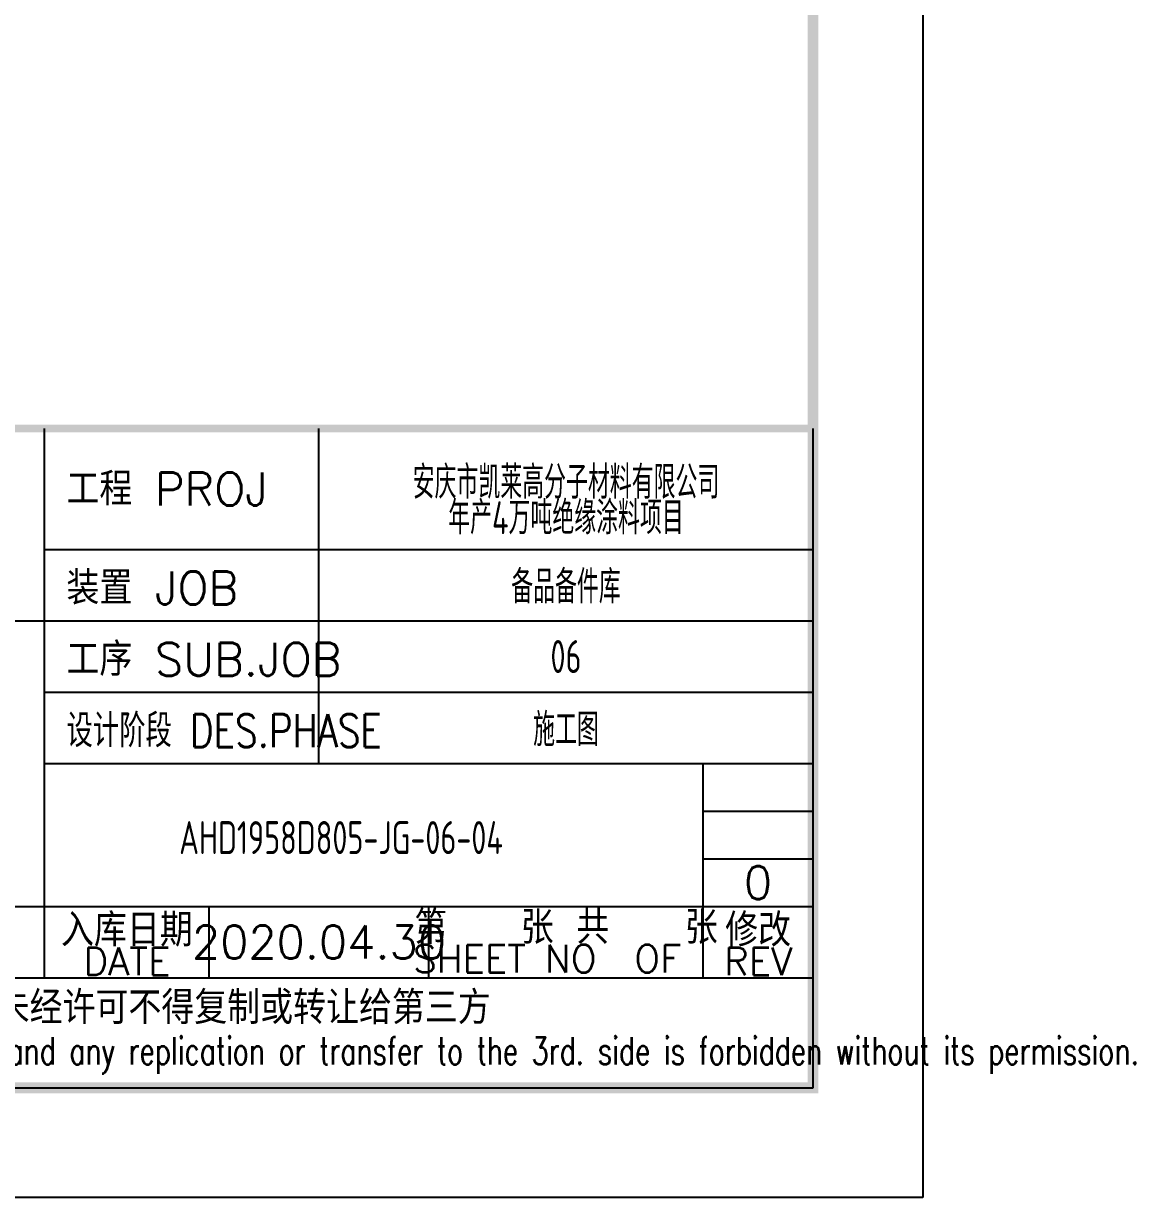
# Model space of a CAD drawing. Header units: millimetres. Extents: x 865974 to 875117, y 41124 to 44891.
# Drawn here: x 869573.1 to 869674.4, y 41123.6 to 41230.5 of the extents above; entities that cross this region are included whole.
import ezdxf
from ezdxf.enums import TextEntityAlignment as Align

# ---------------------------------------------------------------- set-up
doc = ezdxf.new("R2010")
doc.units = ezdxf.units.MM
doc.header["$LTSCALE"] = 1000
doc.header["$MEASUREMENT"] = 0
doc.layers.add('AXIS', color=3, linetype='Continuous')
doc.styles.add('ECEC_TQ', font='txt_l.shx', dxfattribs={"bigfont": 'hztxt_l.shx'})
doc.styles.add('TSSD_REIN', font='tssdeng.shx', dxfattribs={"width": 0.7, "bigfont": 'tssdchn.shx'})

msp = doc.modelspace()

# ---------------------------------------------------------------- linework, layer by layer
at = {"color": 0}
msp.add_line((869655.031, 41717.604), (869655.031, 41123.604), dxfattribs=at)
for p, q in [((869575.031, 41143.604), (869575.031, 41193.604)), ((869600.031, 41163.104), (869600.031, 41193.604)), ((869645.031, 41133.604), (869645.031, 41193.604)), ((869575.031, 41182.604), (869645.031, 41182.604)), ((869465.031, 41176.104), (869575.031, 41176.104)), ((869575.031, 41176.104), (869645.031, 41176.104)), ((869575.031, 41169.604), (869645.031, 41169.604)), ((869575.031, 41163.104), (869645.031, 41163.104)), ((869635.031, 41143.604), (869635.031, 41163.104)), ((869635.031, 41158.771), (869645.031, 41158.771)), ((869635.031, 41154.438), (869645.031, 41154.438)), ((869520.031, 41150.104), (869645.031, 41150.104)), ((869590.031, 41143.604), (869590.031, 41150.104)), ((869610.031, 41143.604), (869610.031, 41150.104)), ((869465.031, 41143.604), (869645.031, 41143.604)), ((869465.031, 41133.604), (869645.031, 41133.604)), ((869655.031, 41123.604), (868814.031, 41123.604))]:
    msp.add_line(p, q)
at = {"color": 0, "const_width": 1}
msp.add_lwpolyline([(869645.031, 41133.604), (868839.031, 41133.604), (868839.031, 41707.604), (869645.031, 41707.604)], close=True, dxfattribs=at)
at = {"const_width": 0.7}
msp.add_lwpolyline([(869645.031, 41193.604), (869465.031, 41193.604)], dxfattribs=at)

# ---------------------------------------------------------------- texts
at = {"style": 'ECEC_TQ'}
for s, p in [('工程 PROJ', (869577.031, 41186.604)), ('装置 JOB', (869577.031, 41177.604)), ('工序 SUB.JOB', (869577.031, 41171.104))]:
    msp.add_text(s, height=3, dxfattribs=at).set_placement(p)
at = {"style": 'ECEC_TQ', "width": 0.8}
msp.add_text('设计阶段 DES.PHASE', height=3, dxfattribs=at).set_placement((869577.031, 41164.604))
at = {"style": 'ECEC_TQ'}
for s, height, p in [('入库日期', 3, (869582.531, 41148.104)), ('第   张 共   张', 3, (869622.531, 41148.354)), ('修改', 3, (869640.031, 41148.104)), ('DATE', 2.5, (869582.531, 41145.104)), ('SHEET NO  OF  ', 2.5, (869622.531, 41145.354)), ('REV', 2.5, (869640.031, 41145.104)), ('本文件专有权属安徽华东化工医药工程有限责任公司所有,未经许可不得复制或转让给第三方', 3, (869555.031, 41140.604))]:
    msp.add_text(s, height=height, dxfattribs=at).set_placement(p, align=Align.MIDDLE)
at = {"style": 'ECEC_TQ', "width": 0.72}
msp.add_text('The proprietary right of this document belongs to Anhui Huadong Chemical And Medical Engineering  Co.,Ltd.  and any replication or transfer to the 3rd. side is forbidden without its permission. ', height=2.5, dxfattribs=at).set_placement((869555.031, 41136.604), align=Align.MIDDLE)
at = {"style": 'ECEC_TQ'}
for tag, text, p in [('0', '0', (869640.031, 41152.271)), ('2020.04.30', ' ', (869600.031, 41146.854))]:
    msp.add_attdef(tag, text=text, height=3, dxfattribs=at).set_placement(p, align=Align.MIDDLE)
at = {"layer": 'AXIS', "style": 'TSSD_REIN', "width": 0.7}
for s, p in [('安庆市凯莱高分子材料有限公司', (869622.531, 41188.88)), ('年产4万吨绝缘涂料项目', (869622.531, 41185.65)), ('备品备件库', (869622.531, 41179.354)), ('06', (869622.531, 41172.854)), ('施工图', (869622.531, 41166.354)), ('AHD1958D805-JG-06-04', (869602.043, 41156.373))]:
    msp.add_text(s, height=3, dxfattribs=at).set_placement(p, align=Align.MIDDLE)

doc.saveas('drawing.dxf')
